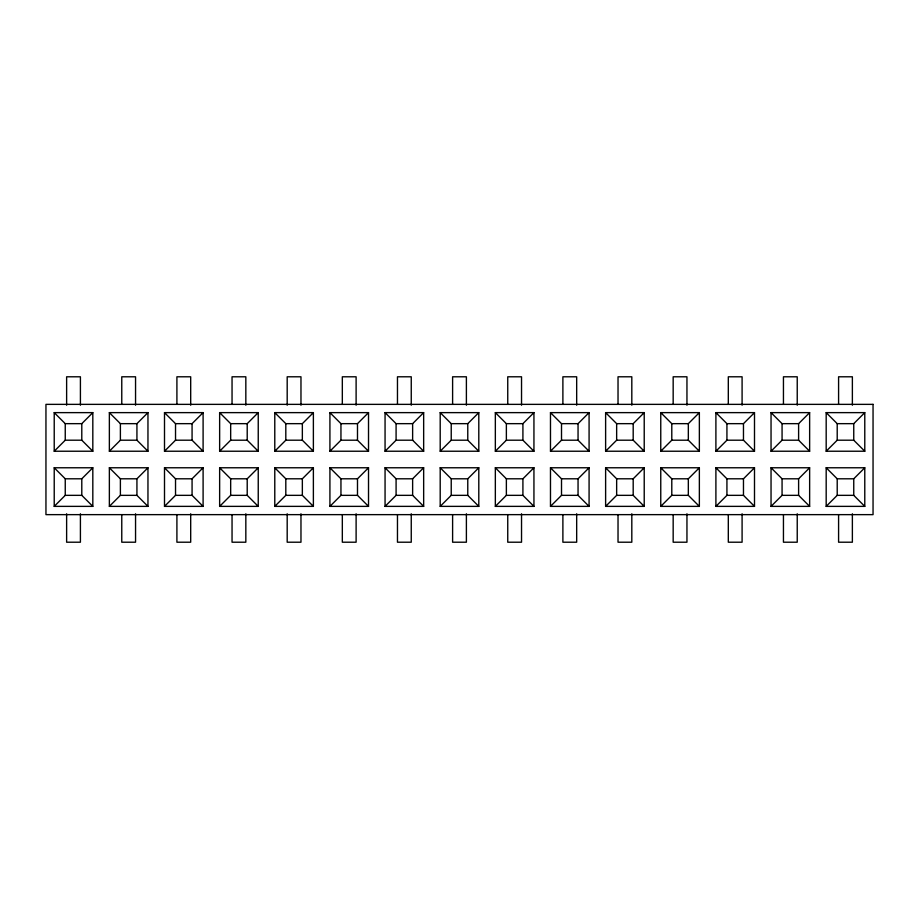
<?xml version="1.0" encoding="UTF-8"?>
<svg xmlns="http://www.w3.org/2000/svg" width="919" height="919" viewBox="0 0 919 919"><rect width="100%" height="100%" fill="white"/><g stroke="black" fill="none" stroke-linecap="round" stroke-linejoin="round"><path stroke-width="1.38" d="M54.221 451.229L65.249 440.201L81.791 440.201L92.819 451.229L54.221 451.229L54.221 412.631L92.819 412.631L92.819 451.229M54.221 412.631L65.249 423.659L81.791 423.659L92.819 412.631M54.221 506.369L65.249 495.341L65.249 478.799L54.221 467.771L92.819 467.771L92.819 506.369L54.221 506.369L54.221 467.771M65.249 478.799L81.791 478.799L92.819 467.771M109.361 451.229L120.389 440.201L120.389 423.659L109.361 412.631L147.959 412.631L147.959 451.229L109.361 451.229L109.361 412.631M120.389 423.659L136.931 423.659L147.959 412.631M109.361 506.369L120.389 495.341L120.389 478.799L109.361 467.771L147.959 467.771L147.959 506.369L109.361 506.369L109.361 467.771M147.959 506.369L136.931 495.341L136.931 478.799L147.959 467.771M164.501 451.229L175.529 440.201L192.071 440.201L203.099 451.229L203.099 412.631L164.501 412.631L164.501 451.229L203.099 451.229M164.501 412.631L175.529 423.659L192.071 423.659L203.099 412.631M164.501 506.369L175.529 495.341L192.071 495.341L203.099 506.369L203.099 467.771L164.501 467.771L164.501 506.369L203.099 506.369M164.501 467.771L175.529 478.799L192.071 478.799L203.099 467.771M219.641 451.229L230.669 440.201L247.211 440.201L258.239 451.229L258.239 412.631L219.641 412.631L219.641 451.229L258.239 451.229M219.641 412.631L230.669 423.659L247.211 423.659L258.239 412.631M219.641 506.369L230.669 495.341L247.211 495.341L258.239 506.369L258.239 467.771L219.641 467.771L219.641 506.369L258.239 506.369M219.641 467.771L230.669 478.799L247.211 478.799L258.239 467.771M274.781 451.229L285.809 440.201L285.809 423.659L274.781 412.631L313.379 412.631L313.379 451.229L274.781 451.229L274.781 412.631M313.379 451.229L302.351 440.201L302.351 423.659L313.379 412.631M274.781 506.369L285.809 495.341L285.809 478.799L274.781 467.771L313.379 467.771L313.379 506.369L274.781 506.369L274.781 467.771M313.379 506.369L302.351 495.341L302.351 478.799L313.379 467.771M329.921 451.229L340.949 440.201L340.949 423.659L329.921 412.631L368.519 412.631L368.519 451.229L329.921 451.229L329.921 412.631M368.519 451.229L357.491 440.201L357.491 423.659L368.519 412.631M329.921 506.369L340.949 495.341L340.949 478.799L329.921 467.771L368.519 467.771L368.519 506.369L329.921 506.369L329.921 467.771M368.519 506.369L357.491 495.341L357.491 478.799L368.519 467.771M385.061 451.229L396.089 440.201L412.631 440.201L423.659 451.229L385.061 451.229L385.061 412.631L423.659 412.631L423.659 451.229M412.631 440.201L412.631 423.659L423.659 412.631M385.061 506.369L396.089 495.341L412.631 495.341L423.659 506.369L385.061 506.369L385.061 467.771L423.659 467.771L423.659 506.369M412.631 495.341L412.631 478.799L423.659 467.771M440.201 451.229L451.229 440.201L451.229 423.659L440.201 412.631L478.799 412.631L478.799 451.229L440.201 451.229L440.201 412.631M478.799 451.229L467.771 440.201L467.771 423.659L478.799 412.631M440.201 506.369L451.229 495.341L451.229 478.799L440.201 467.771L478.799 467.771L478.799 506.369L440.201 506.369L440.201 467.771M478.799 506.369L467.771 495.341L467.771 478.799L478.799 467.771M495.341 451.229L506.369 440.201L506.369 423.659L495.341 412.631L533.939 412.631L533.939 451.229L495.341 451.229L495.341 412.631M533.939 451.229L522.911 440.201L522.911 423.659L533.939 412.631M495.341 506.369L506.369 495.341L506.369 478.799L495.341 467.771L533.939 467.771L533.939 506.369L495.341 506.369L495.341 467.771M533.939 506.369L522.911 495.341L522.911 478.799L533.939 467.771M550.481 451.229L561.509 440.201L561.509 423.659L550.481 412.631L589.079 412.631L589.079 451.229L550.481 451.229L550.481 412.631M589.079 451.229L578.051 440.201L578.051 423.659L589.079 412.631M550.481 506.369L561.509 495.341L561.509 478.799L550.481 467.771L589.079 467.771L589.079 506.369L550.481 506.369L550.481 467.771M589.079 506.369L578.051 495.341L578.051 478.799L589.079 467.771M605.621 451.229L616.649 440.201L616.649 423.659L605.621 412.631L644.219 412.631L644.219 451.229L605.621 451.229L605.621 412.631M644.219 451.229L633.191 440.201L633.191 423.659L644.219 412.631M605.621 506.369L616.649 495.341L616.649 478.799L605.621 467.771L644.219 467.771L644.219 506.369L605.621 506.369L605.621 467.771M644.219 506.369L633.191 495.341L633.191 478.799L644.219 467.771M660.761 451.229L671.789 440.201L688.331 440.201L699.359 451.229L660.761 451.229L660.761 412.631L699.359 412.631L699.359 451.229M660.761 412.631L671.789 423.659L688.331 423.659L699.359 412.631M660.761 506.369L671.789 495.341L688.331 495.341L699.359 506.369L699.359 467.771L660.761 467.771L660.761 506.369L699.359 506.369M660.761 467.771L671.789 478.799L688.331 478.799L699.359 467.771M715.901 451.229L726.929 440.201L743.471 440.201L754.499 451.229L715.901 451.229L715.901 412.631L754.499 412.631L754.499 451.229M743.471 440.201L743.471 423.659L754.499 412.631M715.901 506.369L726.929 495.341L743.471 495.341L754.499 506.369L715.901 506.369L715.901 467.771L754.499 467.771L754.499 506.369M743.471 495.341L743.471 478.799L754.499 467.771M771.041 451.229L782.069 440.201L798.611 440.201L809.639 451.229L771.041 451.229L771.041 412.631L809.639 412.631L809.639 451.229M798.611 440.201L798.611 423.659L809.639 412.631M771.041 506.369L782.069 495.341L798.611 495.341L809.639 506.369L771.041 506.369L771.041 467.771L809.639 467.771L809.639 506.369M798.611 495.341L798.611 478.799L809.639 467.771M826.181 451.229L837.209 440.201L853.751 440.201L864.779 451.229L826.181 451.229L826.181 412.631L864.779 412.631L864.779 451.229M853.751 440.201L853.751 423.659L864.779 412.631M826.181 506.369L837.209 495.341L853.751 495.341L864.779 506.369L826.181 506.369L826.181 467.771L864.779 467.771L864.779 506.369M853.751 495.341L853.751 478.799L864.779 467.771M285.809 423.659L302.351 423.659M340.949 423.659L357.491 423.659M385.061 412.631L396.089 423.659L412.631 423.659M451.229 423.659L467.771 423.659M506.369 423.659L522.911 423.659M561.509 423.659L578.051 423.659M616.649 423.659L633.191 423.659M715.901 412.631L726.929 423.659L743.471 423.659M771.041 412.631L782.069 423.659L798.611 423.659M826.181 412.631L837.209 423.659L853.751 423.659M120.389 440.201L136.931 440.201L147.959 451.229M285.809 440.201L302.351 440.201M340.949 440.201L357.491 440.201M451.229 440.201L467.771 440.201M506.369 440.201L522.911 440.201M561.509 440.201L578.051 440.201M616.649 440.201L633.191 440.201M120.389 478.799L136.931 478.799M285.809 478.799L302.351 478.799M340.949 478.799L357.491 478.799M385.061 467.771L396.089 478.799L412.631 478.799M451.229 478.799L467.771 478.799M506.369 478.799L522.911 478.799M561.509 478.799L578.051 478.799M616.649 478.799L633.191 478.799M715.901 467.771L726.929 478.799L743.471 478.799M771.041 467.771L782.069 478.799L798.611 478.799M826.181 467.771L837.209 478.799L853.751 478.799M65.249 495.341L81.791 495.341L92.819 506.369M120.389 495.341L136.931 495.341M285.809 495.341L302.351 495.341M340.949 495.341L357.491 495.341M451.229 495.341L467.771 495.341M506.369 495.341L522.911 495.341M561.509 495.341L578.051 495.341M616.649 495.341L633.191 495.341M852.372 405.199L852.372 376.79L838.587 376.79L838.587 404.36M852.372 513.801L852.372 542.21L838.587 542.21L838.587 514.64M837.209 423.659L837.209 440.201M837.209 478.799L837.209 495.341M797.232 405.199L797.232 376.79L783.447 376.79L783.447 404.36M797.232 513.801L797.232 542.21L783.447 542.21L783.447 514.64M782.069 423.659L782.069 440.201M782.069 478.799L782.069 495.341M742.092 405.199L742.092 376.79L728.308 376.79L728.308 404.36M742.092 513.801L742.092 542.21L728.308 542.21L728.308 514.64M726.929 423.659L726.929 440.201M726.929 478.799L726.929 495.341M688.331 423.659L688.331 440.201M688.331 478.799L688.331 495.341M686.952 405.199L686.952 376.79L673.168 376.79L673.168 404.36M686.952 513.801L686.952 542.21L673.168 542.21L673.168 514.64M671.789 423.659L671.789 440.201M671.789 478.799L671.789 495.341M631.812 405.199L631.812 376.79L618.027 376.79L618.027 404.36M631.812 513.801L631.812 542.21L618.027 542.21L618.027 514.64M576.673 405.199L576.673 376.79L562.887 376.79L562.887 404.36M576.673 513.801L576.673 542.21L562.887 542.21L562.887 514.64M521.533 405.199L521.533 376.79L507.747 376.79L507.747 404.36M521.533 513.801L521.533 542.21L507.747 542.21L507.747 514.64M466.392 405.199L466.392 376.79L452.607 376.79L452.607 404.36M466.392 513.801L466.392 542.21L452.607 542.21L452.607 514.64M411.252 405.199L411.252 376.79L397.467 376.79L397.467 404.36M411.252 513.801L411.252 542.21L397.467 542.21L397.467 514.64M396.089 423.659L396.089 440.201M396.089 478.799L396.089 495.341M356.112 405.199L356.112 376.79L342.327 376.79L342.327 404.36M356.112 513.801L356.112 542.21L342.327 542.21L342.327 514.64M300.972 405.199L300.972 376.79L287.188 376.79L287.188 405.199M300.972 513.801L300.972 542.21L287.188 542.21L287.188 513.801M247.211 423.659L247.211 440.201M247.211 478.799L247.211 495.341M245.832 405.199L245.832 376.79L232.047 376.79L232.047 404.36M245.832 513.801L245.832 542.21L232.047 542.21L232.047 514.64M230.669 423.659L230.669 440.201M230.669 478.799L230.669 495.341M192.071 423.659L192.071 440.201M192.071 478.799L192.071 495.341M190.692 405.199L190.692 376.79L176.907 376.79L176.907 404.36M190.692 513.801L190.692 542.21L176.907 542.21L176.907 514.64M175.529 423.659L175.529 440.201M175.529 478.799L175.529 495.341M136.931 423.659L136.931 440.201M135.552 405.199L135.552 376.79L121.767 376.79L121.767 404.36M135.552 513.801L135.552 542.21L121.767 542.21L121.767 514.64M81.791 423.659L81.791 440.201M81.791 478.799L81.791 495.341M80.412 405.199L80.412 376.79L66.627 376.79L66.627 405.199M80.412 513.801L80.412 542.21L66.627 542.21L66.627 513.801M65.249 423.659L65.249 440.201M873.05 404.36L45.95 404.36L45.95 514.64L873.05 514.64L873.05 404.36"/></g></svg>
